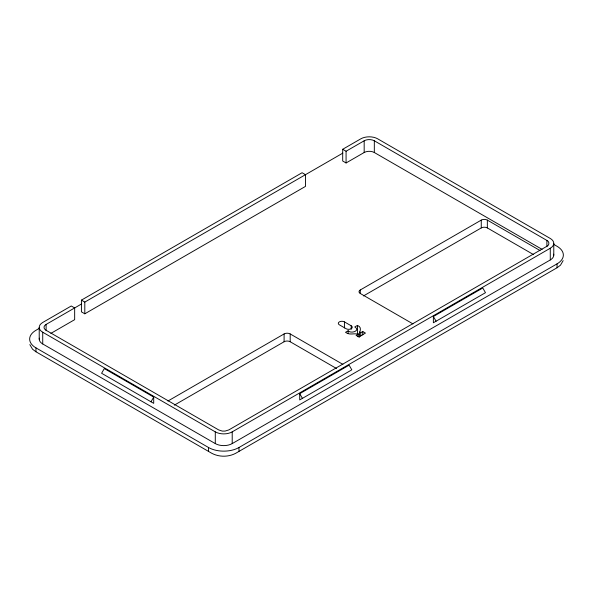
<?xml version="1.0" encoding="UTF-8"?>
<svg xmlns="http://www.w3.org/2000/svg" width="593" height="593" viewBox="0 0 593 593"><rect width="100%" height="100%" fill="white"/><g stroke="black" fill="none" stroke-linecap="round" stroke-linejoin="round"><path stroke-width="0.89" d="M153.706 397.095L153.706 403.351L101.603 373.264L104.309 368.572L153.706 397.095L151 401.787M299.717 393.678L299.717 399.927L351.819 369.847L349.114 365.155L299.717 393.678L302.423 398.37M433.372 316.514L433.372 322.762L485.482 292.683L482.769 287.99L433.372 316.514L436.077 321.198M563.165 260.601L560.467 265.197L557.042 267.769L235.703 453.297C228.409 457.173 219.091 457.173 211.797 453.297L35.958 351.775L32.533 349.203L29.835 344.607M359.491 337.187C357.994 332.925 363.561 327.833 357.438 325.424L354.807 326.943C360.907 330.59 351.019 334.096 348.15 330.79L345.519 332.31C349.262 335.542 354.332 332.903 358.105 334.207L358.105 336.809M81.426 300.125L302.089 172.726L305.469 174.683L305.469 186.402L84.806 313.801L81.426 311.851L81.426 300.125L84.806 302.082L342.806 153.127M542.121 249.386L374.324 152.512A7.175 4.144 0 0 0 364.176 152.512L346.075 162.964L342.695 161.007L342.695 149.288L360.789 138.836A11.964 6.908 0 0 1 377.711 138.836L550.274 238.468A11.964 6.908 0 0 1 550.274 248.237L550.274 259.956L232.211 443.594A11.964 6.908 0 0 1 215.289 443.594L42.726 343.962A11.964 6.908 0 0 1 39.323 338.173M39.16 328.433L35.958 330.286A21.533 12.431 0 0 0 35.958 347.869L35.958 351.775M46.106 330.738L46.106 324.423L81.626 303.92M342.695 149.288L346.075 151.237L364.176 140.793A7.175 4.144 0 0 1 374.324 140.793L546.894 240.424C549.563 241.47 549.563 245.235 546.894 246.28L228.824 429.918L225.058 431.089L222.256 431.089L218.676 429.918L46.106 330.286A7.175 4.144 0 0 1 46.106 324.423M50.865 333.399L74.659 319.664L74.659 307.945L71.271 305.988L42.726 322.473A11.964 6.908 0 0 0 42.726 332.236L42.726 343.962M167.93 401.024L284.099 333.941A4.307 2.483 0 0 1 290.192 333.941L342.91 364.376M360.277 293.446L360.277 289.977L481.257 220.114A4.307 2.483 0 0 1 487.342 220.114L540.06 250.55M174.342 405.138L284.099 341.753A4.307 2.483 0 0 1 290.192 341.753L336.52 368.505M363.479 295.937L481.257 227.934A4.307 2.483 0 0 1 487.342 227.934L533.67 254.679M358.105 334.207L356.089 335.371L358.795 336.935L365.451 333.088L362.746 331.524L360.729 332.695L359.491 331.976M42.726 332.236L215.289 431.867A11.964 6.908 0 0 0 232.211 431.867L550.274 248.237M35.958 347.869L208.521 447.5A21.533 12.431 0 0 0 238.979 447.5L557.042 263.863A21.533 12.431 0 0 0 557.042 246.28L553.847 244.435M412.973 323.911L360.277 293.491A4.307 2.483 0 0 1 360.277 289.977M344.429 321.888L351.197 325.794A3.588 2.075 0 0 1 351.197 328.722A3.588 2.075 0 0 1 346.127 328.722L339.359 324.816A3.588 2.075 0 0 1 339.359 321.888A3.588 2.075 0 0 1 344.429 321.888L344.429 327.966M359.536 334.8L357.438 333.236L357.438 325.424M557.042 263.863L557.042 267.769M553.78 243.352L553.78 255.072M546.894 240.424L546.894 246.732M487.342 220.114L487.342 227.934M481.257 220.114L481.257 227.934M374.324 140.793L374.324 152.512M364.176 140.793L364.176 152.512M362.746 331.524L362.746 335.001M360.729 332.695L360.729 336.164M351.197 325.794L351.197 329.263M348.15 330.79L348.15 333.392M346.075 151.237L346.075 162.964M290.192 333.941L290.192 341.753M284.099 333.941L284.099 341.753M238.979 447.5L238.979 451.406M232.211 431.867L232.211 443.594M215.289 431.867L215.289 443.594M208.521 447.5L208.521 451.406M84.806 302.082L84.806 313.801M39.22 327.358L39.22 339.077M553.677 254.175A11.964 6.908 0 0 1 550.274 259.956"/></g></svg>
